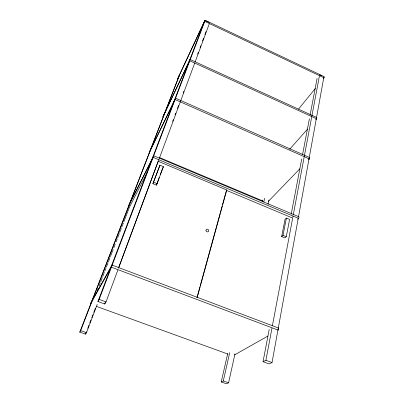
<?xml version="1.0" encoding="UTF-8"?>
<svg xmlns="http://www.w3.org/2000/svg" width="404" height="404" viewBox="0 0 404 404"><rect width="100%" height="100%" fill="white"/><g stroke="black" fill="none" stroke-linecap="round" stroke-linejoin="round"><path stroke-width="0.61" d="M269.19 329.467L263.039 361.696L269.109 363.908L272.028 362.55L298.253 218.135M298.48 216.898L323.917 76.821M308.515 159.848L309.388 158.944L309.641 157.54L175.583 98.177L149.505 151.864M315.766 119.751L316.595 118.811L316.822 117.544L190.092 59.489L162.903 116.832L190.092 59.489M323.225 78.795L324.023 77.82L324.225 76.684L205.02 20.2L177.396 79.406L205.02 20.2M297.783 219.271L298.723 218.443L299.021 216.817L153.737 155.767L129.012 204.858M263.039 361.696L265.903 360.312L271.963 328.104M272.427 325.629L293.062 216.004M293.294 214.766L319.402 76.033M286.274 236.744L289.592 219.417L286.386 218.074L285.052 219.296L281.649 236.567L284.916 237.911L286.274 236.744L282.997 235.401L281.649 236.567M291.188 214.186L301.712 159.024M302.54 154.687L309.403 118.741M310.11 115.019L317.089 78.452M282.997 235.401L286.386 218.074M227.684 353.672L221.225 381.952L226.472 383.8L228.588 382.815L234.977 353.884M268.004 204.323L268.953 200.015M221.225 381.952L223.301 380.947L229.709 352.652M263.837 201.929L264.676 198.238M262.348 201.818L262.767 199.975M196.925 297.743L199.929 286.82M200.263 285.608L220.129 213.413M220.463 212.196L222.129 206.131M222.463 204.919L226.306 190.966M197.213 297.475L226.76 189.991L158.151 161.246L118.589 267.751M156.469 185.153L163.443 166.695L159.949 165.236L152.904 183.689L156.469 185.153L159.227 177.558M160.287 174.634L162.403 168.791M152.904 183.689L159.949 165.236M97.919 301.51L99.172 299.399L205.065 20.513L203.394 24.083L97.919 301.51L104.707 303.985L105.368 302.212M172.614 121.392L173.276 119.619M175.033 114.893L175.695 113.12M177.452 108.393L178.548 105.439M183.163 93.031L183.825 91.259M197.672 54.03L198.329 52.257M200.086 47.531L200.748 45.758M202.505 41.031L203.606 38.077M204.924 34.532L206.02 31.573M104.707 303.985L106.03 301.904L117.892 269.963M118.549 268.19L158.878 159.58M159.317 158.398L194.768 62.933M195.208 61.751L209.262 23.892M79.775 332.118L80.664 330.613L179.245 75.634L79.775 332.118L85.542 334.148L86.481 332.664L97.223 304.379M152.278 159.413L153.394 156.469M85.542 334.148L86.436 331.795M87.779 328.26L88.9 325.311M89.794 322.958L90.915 320.013M91.809 317.655L92.93 314.711M93.824 312.353L95.395 308.232M111.211 267.115L111.994 265.054L278.664 328.099L278.29 330.179L111.211 267.115L90.37 304.182L91.067 302.379L111.994 265.054M97.531 290.011L98.212 288.254M99.116 285.906L100.248 282.972M100.697 281.8L102.283 277.689M102.732 276.518L104.313 272.412M104.767 271.236L105.898 268.301M106.348 267.13L107.934 263.024M108.383 261.848L109.969 257.742M110.418 256.57L113.135 249.526M113.812 247.768L115.17 244.248M116.074 241.9L117.2 238.966M117.655 237.794L119.236 233.684M119.69 232.512L121.271 228.406M121.725 227.23L123.306 223.124M123.76 221.953L129.411 207.282L147.682 171.397M149.015 153.126L175.063 99.541L309.388 158.944M128.457 206.303L153.131 157.353L298.723 218.443M162.615 168.205L163.443 166.695M226.76 189.991L226.472 190.355L291.834 217.736M298.506 109.115L315.251 88.577M289.688 149.253L307.489 129.113M268.337 201.389L299.778 168.877M234.517 354.939L267.892 336.062M80.664 330.613L86.481 332.664M223.301 380.947L228.588 382.815M96.283 306.328L228.144 354.151M99.172 299.399L106.03 301.904M265.903 360.312L272.028 362.55M153.707 182.219L157.287 183.689M159.484 157.53L262.959 201.03M189.633 60.711L316.595 118.811M204.611 21.286L324.023 77.82M206.096 21.003L209.186 22.467M319.635 74.79L321.776 75.806M206.02 230.684A1.48 1.268 40.7 0 0 208.353 231.618A1.48 1.268 40.7 0 0 207.717 229.275A1.48 1.268 40.7 0 0 206.02 230.684"/></g></svg>
